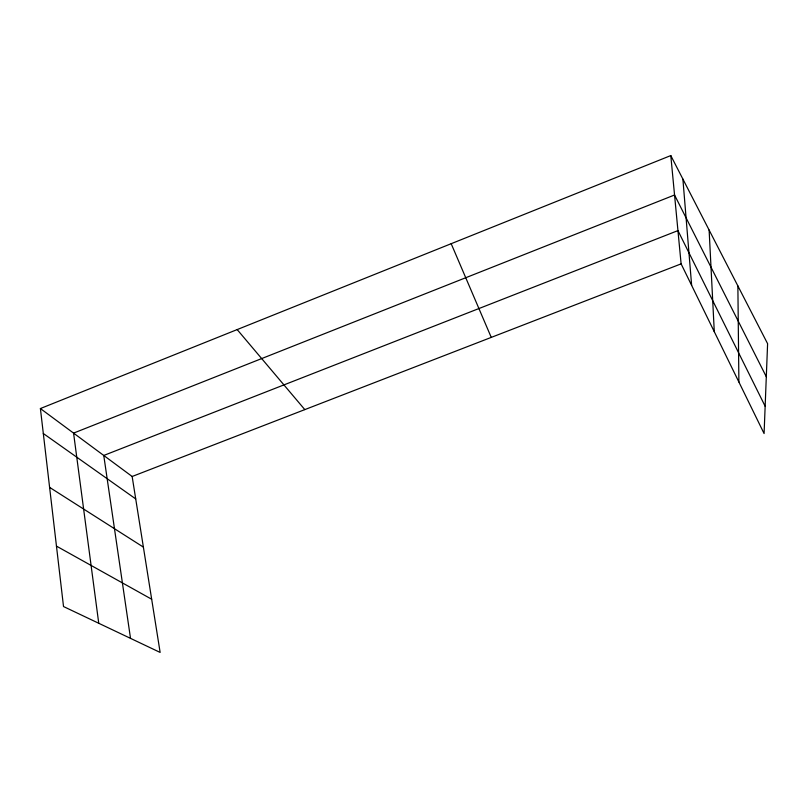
<?xml version="1.0" encoding="UTF-8"?>
<svg xmlns="http://www.w3.org/2000/svg" width="808" height="808" viewBox="0 0 808 808"><rect width="100%" height="100%" fill="white"/><g stroke="black" fill="none" stroke-linecap="round" stroke-linejoin="round"><path stroke-width="1.21" d="M40.4 408.545L132.148 476.488L160.136 652.43L63.519 606.545L40.4 408.545L670.791 155.57L767.6 343.683L764.085 433.553L681.114 263.863L670.791 155.57M132.148 476.488L681.114 263.863M56.459 546.117L151.672 599.233M49.601 487.375L143.38 547.107M43.309 433.502L135.714 498.92M237.178 329.583L304.808 409.606M766.307 376.74L674.549 195.001L73.568 433.108L98.748 623.281M765.156 406.262L677.942 230.613L103.757 455.459L130.522 638.37M451.187 243.693L491.254 337.401M682.891 179.083L691.638 285.375M709.121 230.068L714.282 331.704M737.876 285.921L738.886 382.012"/></g></svg>
